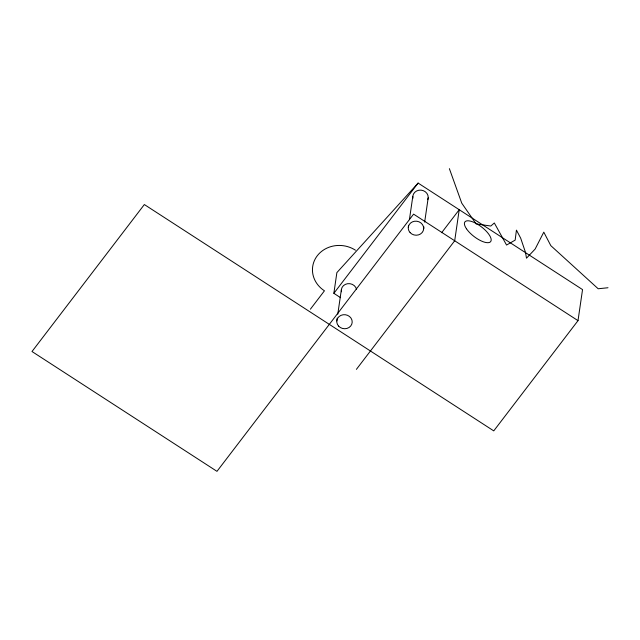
<?xml version="1.0" encoding="UTF-8"?>
<svg xmlns="http://www.w3.org/2000/svg" width="640" height="640" viewBox="0 0 640 640"><rect width="100%" height="100%" fill="white"/><g stroke="black" fill="none" stroke-linecap="round" stroke-linejoin="round"><path stroke-width="0.96" d="M340.568 297.664L333.856 293.32L336.872 272.616L418.12 183.08L582.544 289.592L578.008 320.648L493.752 430.88L144.344 204.544L32 351.52L216.976 471.344L413.584 214.136L578.008 320.648M336.792 320.976L337.216 318.064M337.784 314.184L341.328 289.928M408.28 227.464L408.56 225.52M409.408 219.704L412.808 196.408M423.664 228.92L423.952 226.976M424.656 222.12L428.192 197.864M310.4 309.176L324.44 290.808A27.56 25.016 8.3 0 1 317.248 255.792A27.56 25.016 8.3 0 1 355.48 250.208M333.856 293.32L418.12 183.08M441.64 232.712L459.224 209.712L454.696 240.76L356.392 369.368M608 287.744L598.176 288.76L550.824 245.656L543.792 232.144L535.128 249.064L526.496 258.192L525.496 252.4L520.696 238.2L516.44 230.112L515.16 240.12L506.56 245.048L494.328 222.984L490.8 226.024L476.12 223.912L461.76 203.176L449.376 168.656M341.44 291.76A7.728 7.016 8.3 0 1 347.592 283.704A7.728 7.016 8.3 0 1 356.6 289.544M412.92 198.248A7.728 7.016 8.3 0 1 421.088 190.144A7.728 7.016 8.3 0 1 427.784 199.648M466.456 228.768A16.208 6.072 37.4 0 0 489.64 242.368A16.208 6.072 37.4 0 0 477.28 224.088A16.208 6.072 37.4 0 0 466.456 228.768M338.632 326.136A7.728 7.016 8.3 0 0 351.768 324.216A7.728 7.016 8.3 0 0 343.064 314.76A7.728 7.016 8.3 0 0 338.632 326.136M410.12 232.624A7.728 7.016 8.3 0 0 423.248 230.704A7.728 7.016 8.3 0 0 414.544 221.248A7.728 7.016 8.3 0 0 410.12 232.624"/></g></svg>
